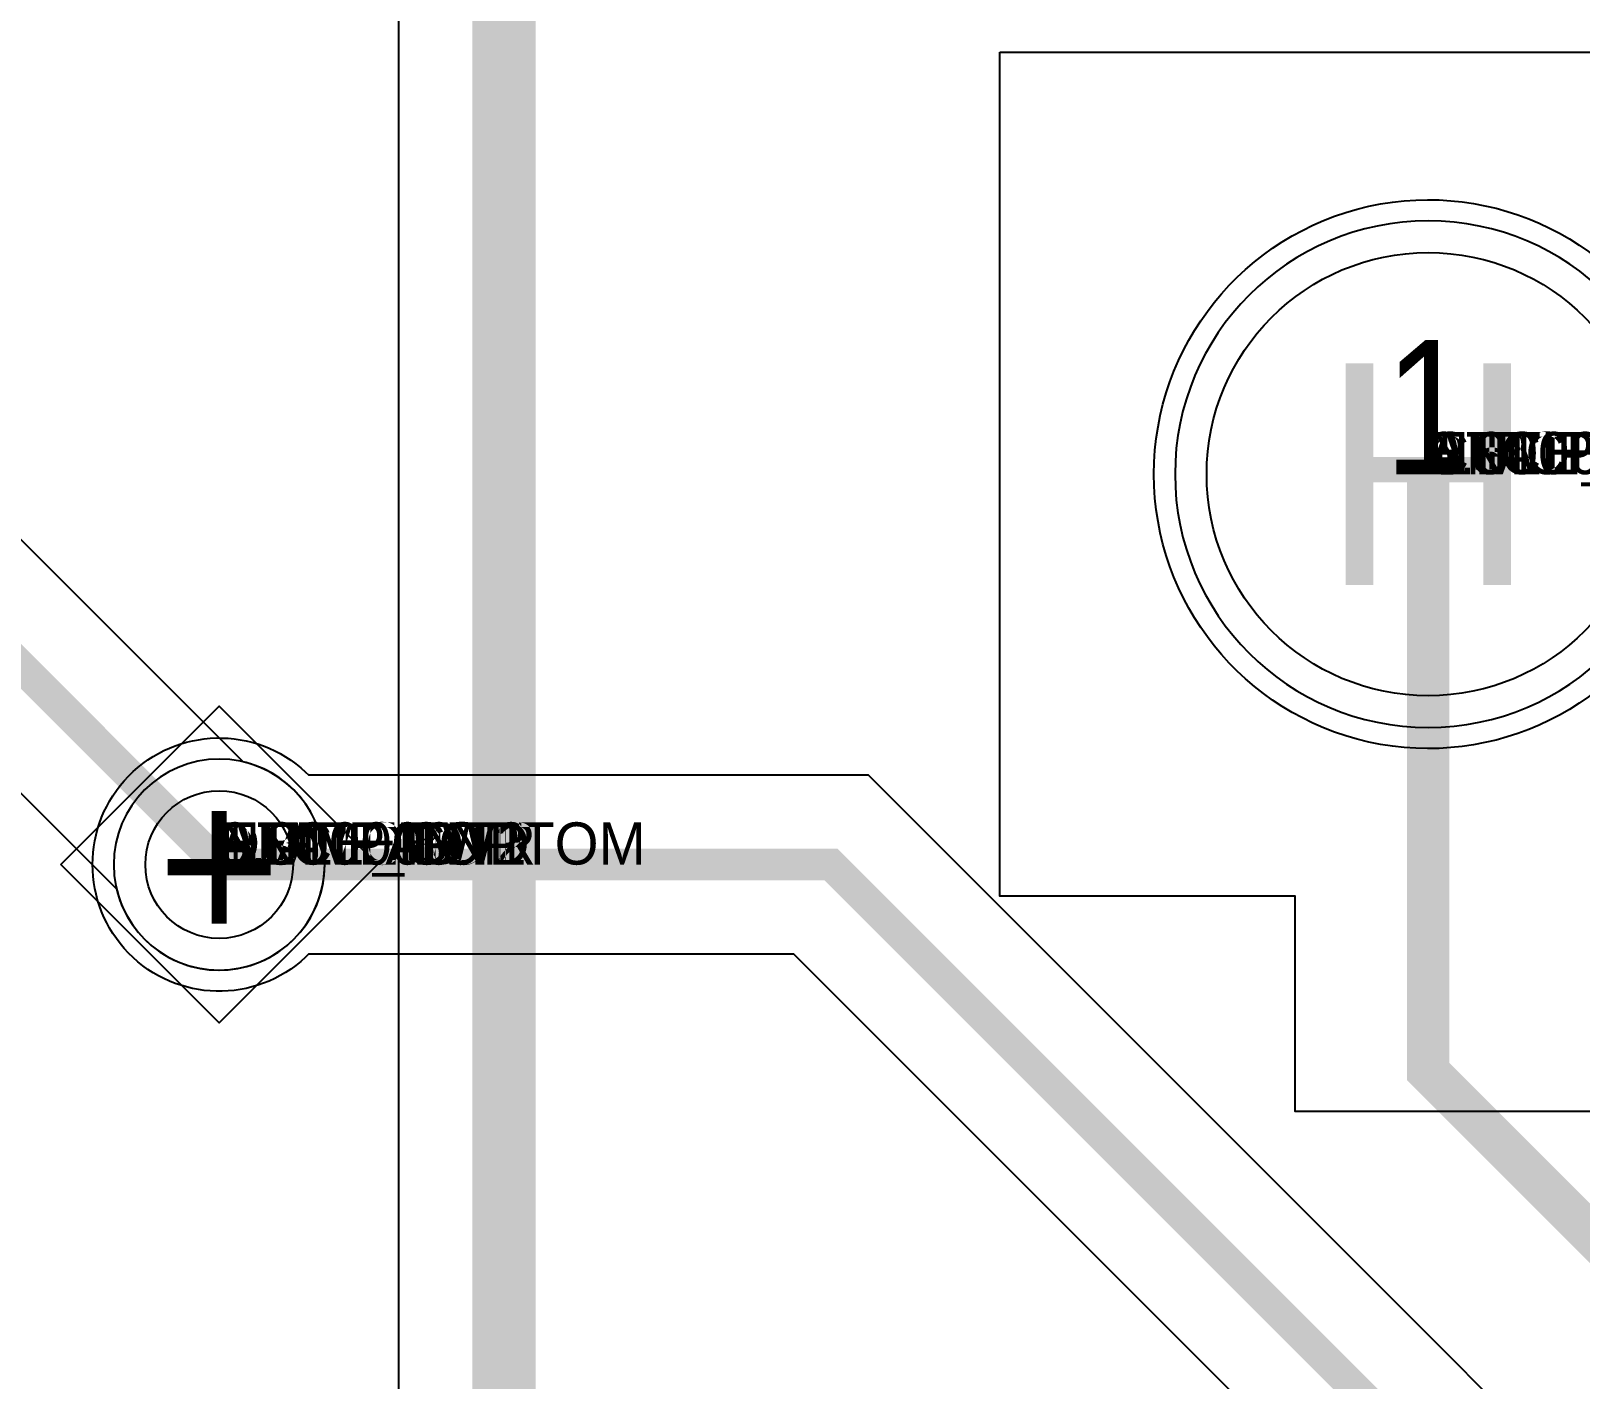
# Model space of a CAD drawing. Extents: x 0 to 323, y 0 to 320.
# Drawn here: x 119.11 to 126.45, y 73.71 to 80.1 of the extents above; entities that cross this region are included whole.
import ezdxf
from ezdxf.enums import TextEntityAlignment as Align

# ---------------------------------------------------------------- set-up
doc = ezdxf.new("R2010")
doc.units = 0
doc.header["$MEASUREMENT"] = 0
doc.layers.get('0').update_dxf_attribs({"linetype": 'CONTINUOUS'})
for name, color, linetype in [('CDN_FIGURES', 7, 'CONTINUOUS'), ('ETCH_BOTTOM', 7, 'CONTINUOUS'), ('ETCH_GND', 3, 'CONTINUOUS'), ('ETCH_INT1', 4, 'CONTINUOUS'), ('ETCH_INT2', 5, 'CONTINUOUS'), ('ETCH_PWR', 6, 'CONTINUOUS'), ('ETCH_TOP', 2, 'CONTINUOUS'), ('MANUFACTURING_NCLEGEND-1-6', 8, 'CONTINUOUS'), ('PACKAGE_GEOMETRY_ASSEMBLY_TOP', 11, 'CONTINUOUS'), ('PACKAGE_GEOMETRY_PIN_NUMBER', 9, 'CONTINUOUS')]:
    doc.layers.add(name, color=color, linetype=linetype)

# ---------------------------------------------------------------- blocks, each defined once
blk = doc.blocks.new('PAD_INFO')
for tag in ['SHAPE_TYPE', 'PAD_HEIGHT', 'PAD_LAYER', 'PAD_TYPE', 'PAD_WIDTH']:
    blk.add_attdef(tag, (0, 0), '', height=0.2)
at = {"flags": 2}
blk.add_attdef('CDN_TYPE', (0, 0), '', height=0.2, dxfattribs=at)
blk = doc.blocks.new('DRILL_INFO')
at = {"flags": 2}
blk.add_attdef('CDN_TYPE', (0, 0), '', height=0.2, dxfattribs=at)
for tag in ['FSHAPE', 'FCHAR', 'DRILL_HEIGHT', 'DIAMETER', 'PLATED', 'DRILL_WIDTH']:
    blk.add_attdef(tag, (0, 0), '', height=0.2)
blk = doc.blocks.new('VIA0700X0300')
at = {"layer": 'ETCH_BOTTOM'}
blk.add_circle((0, 0), 0.35, dxfattribs=at)
at = {"layer": 'ETCH_GND'}
blk.add_circle((0, 0), 0.35, dxfattribs=at)
at = {"layer": 'ETCH_INT1'}
blk.add_circle((0, 0), 0.35, dxfattribs=at)
at = {"layer": 'ETCH_INT2'}
blk.add_circle((0, 0), 0.35, dxfattribs=at)
at = {"layer": 'ETCH_PWR'}
blk.add_circle((0, 0), 0.35, dxfattribs=at)
at = {"layer": 'ETCH_TOP'}
blk.add_circle((0, 0), 0.35, dxfattribs=at)
ref = blk.add_blockref('PAD_INFO', (0, 0))
ref.add_attrib('PAD_LAYER', 'ETCH_TOP', (0, 0), dxfattribs={"height": 0.2})
ref.add_attrib('SHAPE_TYPE', 'NULL', (0, 0), dxfattribs={"height": 0.2})
ref.add_attrib('PAD_TYPE', 'ANTIPAD', (0, 0), dxfattribs={"height": 0.2})
ref.add_attrib('PAD_WIDTH', '0.000000', (0, 0), dxfattribs={"height": 0.2})
ref.add_attrib('PAD_HEIGHT', '0.000000', (0, 0), dxfattribs={"height": 0.2})
ref = blk.add_blockref('PAD_INFO', (0, 0))
ref.add_attrib('PAD_LAYER', 'ETCH_GND', (0, 0), dxfattribs={"height": 0.2})
ref.add_attrib('SHAPE_TYPE', 'NULL', (0, 0), dxfattribs={"height": 0.2})
ref.add_attrib('PAD_TYPE', 'ANTIPAD', (0, 0), dxfattribs={"height": 0.2})
ref.add_attrib('PAD_WIDTH', '0.000000', (0, 0), dxfattribs={"height": 0.2})
ref.add_attrib('PAD_HEIGHT', '0.000000', (0, 0), dxfattribs={"height": 0.2})
ref = blk.add_blockref('PAD_INFO', (0, 0))
ref.add_attrib('PAD_LAYER', 'ETCH_INT1', (0, 0), dxfattribs={"height": 0.2})
ref.add_attrib('SHAPE_TYPE', 'NULL', (0, 0), dxfattribs={"height": 0.2})
ref.add_attrib('PAD_TYPE', 'ANTIPAD', (0, 0), dxfattribs={"height": 0.2})
ref.add_attrib('PAD_WIDTH', '0.000000', (0, 0), dxfattribs={"height": 0.2})
ref.add_attrib('PAD_HEIGHT', '0.000000', (0, 0), dxfattribs={"height": 0.2})
ref = blk.add_blockref('PAD_INFO', (0, 0))
ref.add_attrib('PAD_LAYER', 'ETCH_INT2', (0, 0), dxfattribs={"height": 0.2})
ref.add_attrib('SHAPE_TYPE', 'NULL', (0, 0), dxfattribs={"height": 0.2})
ref.add_attrib('PAD_TYPE', 'ANTIPAD', (0, 0), dxfattribs={"height": 0.2})
ref.add_attrib('PAD_WIDTH', '0.000000', (0, 0), dxfattribs={"height": 0.2})
ref.add_attrib('PAD_HEIGHT', '0.000000', (0, 0), dxfattribs={"height": 0.2})
ref = blk.add_blockref('PAD_INFO', (0, 0))
ref.add_attrib('PAD_LAYER', 'ETCH_PWR', (0, 0), dxfattribs={"height": 0.2})
ref.add_attrib('SHAPE_TYPE', 'NULL', (0, 0), dxfattribs={"height": 0.2})
ref.add_attrib('PAD_TYPE', 'ANTIPAD', (0, 0), dxfattribs={"height": 0.2})
ref.add_attrib('PAD_WIDTH', '0.000000', (0, 0), dxfattribs={"height": 0.2})
ref.add_attrib('PAD_HEIGHT', '0.000000', (0, 0), dxfattribs={"height": 0.2})
ref = blk.add_blockref('PAD_INFO', (0, 0))
ref.add_attrib('PAD_LAYER', 'ETCH_BOTTOM', (0, 0), dxfattribs={"height": 0.2})
ref.add_attrib('SHAPE_TYPE', 'NULL', (0, 0), dxfattribs={"height": 0.2})
ref.add_attrib('PAD_TYPE', 'ANTIPAD', (0, 0), dxfattribs={"height": 0.2})
ref.add_attrib('PAD_WIDTH', '0.000000', (0, 0), dxfattribs={"height": 0.2})
ref.add_attrib('PAD_HEIGHT', '0.000000', (0, 0), dxfattribs={"height": 0.2})
ref = blk.add_blockref('PAD_INFO', (0, 0))
ref.add_attrib('PAD_LAYER', 'ETCH_TOP', (0, 0), dxfattribs={"height": 0.2})
ref.add_attrib('SHAPE_TYPE', 'NULL', (0, 0), dxfattribs={"height": 0.2})
ref.add_attrib('PAD_TYPE', 'THERMAL', (0, 0), dxfattribs={"height": 0.2})
ref.add_attrib('PAD_WIDTH', '0.000000', (0, 0), dxfattribs={"height": 0.2})
ref.add_attrib('PAD_HEIGHT', '0.000000', (0, 0), dxfattribs={"height": 0.2})
ref = blk.add_blockref('PAD_INFO', (0, 0))
ref.add_attrib('PAD_LAYER', 'ETCH_GND', (0, 0), dxfattribs={"height": 0.2})
ref.add_attrib('SHAPE_TYPE', 'NULL', (0, 0), dxfattribs={"height": 0.2})
ref.add_attrib('PAD_TYPE', 'THERMAL', (0, 0), dxfattribs={"height": 0.2})
ref.add_attrib('PAD_WIDTH', '0.000000', (0, 0), dxfattribs={"height": 0.2})
ref.add_attrib('PAD_HEIGHT', '0.000000', (0, 0), dxfattribs={"height": 0.2})
ref = blk.add_blockref('PAD_INFO', (0, 0))
ref.add_attrib('PAD_LAYER', 'ETCH_INT1', (0, 0), dxfattribs={"height": 0.2})
ref.add_attrib('SHAPE_TYPE', 'NULL', (0, 0), dxfattribs={"height": 0.2})
ref.add_attrib('PAD_TYPE', 'THERMAL', (0, 0), dxfattribs={"height": 0.2})
ref.add_attrib('PAD_WIDTH', '0.000000', (0, 0), dxfattribs={"height": 0.2})
ref.add_attrib('PAD_HEIGHT', '0.000000', (0, 0), dxfattribs={"height": 0.2})
ref = blk.add_blockref('PAD_INFO', (0, 0))
ref.add_attrib('PAD_LAYER', 'ETCH_INT2', (0, 0), dxfattribs={"height": 0.2})
ref.add_attrib('SHAPE_TYPE', 'NULL', (0, 0), dxfattribs={"height": 0.2})
ref.add_attrib('PAD_TYPE', 'THERMAL', (0, 0), dxfattribs={"height": 0.2})
ref.add_attrib('PAD_WIDTH', '0.000000', (0, 0), dxfattribs={"height": 0.2})
ref.add_attrib('PAD_HEIGHT', '0.000000', (0, 0), dxfattribs={"height": 0.2})
ref = blk.add_blockref('PAD_INFO', (0, 0))
ref.add_attrib('PAD_LAYER', 'ETCH_PWR', (0, 0), dxfattribs={"height": 0.2})
ref.add_attrib('SHAPE_TYPE', 'NULL', (0, 0), dxfattribs={"height": 0.2})
ref.add_attrib('PAD_TYPE', 'THERMAL', (0, 0), dxfattribs={"height": 0.2})
ref.add_attrib('PAD_WIDTH', '0.000000', (0, 0), dxfattribs={"height": 0.2})
ref.add_attrib('PAD_HEIGHT', '0.000000', (0, 0), dxfattribs={"height": 0.2})
ref = blk.add_blockref('PAD_INFO', (0, 0))
ref.add_attrib('PAD_LAYER', 'ETCH_BOTTOM', (0, 0), dxfattribs={"height": 0.2})
ref.add_attrib('SHAPE_TYPE', 'NULL', (0, 0), dxfattribs={"height": 0.2})
ref.add_attrib('PAD_TYPE', 'THERMAL', (0, 0), dxfattribs={"height": 0.2})
ref.add_attrib('PAD_WIDTH', '0.000000', (0, 0), dxfattribs={"height": 0.2})
ref.add_attrib('PAD_HEIGHT', '0.000000', (0, 0), dxfattribs={"height": 0.2})
ref = blk.add_blockref('PAD_INFO', (0, 0))
ref.add_attrib('PAD_LAYER', 'ETCH_TOP', (0, 0), dxfattribs={"height": 0.2})
ref.add_attrib('SHAPE_TYPE', 'CIRCLE', (0, 0), dxfattribs={"height": 0.2})
ref.add_attrib('PAD_TYPE', 'REGULAR', (0, 0), dxfattribs={"height": 0.2})
ref.add_attrib('PAD_WIDTH', '0.700000', (0, 0), dxfattribs={"height": 0.2})
ref.add_attrib('PAD_HEIGHT', '0.700000', (0, 0), dxfattribs={"height": 0.2})
ref = blk.add_blockref('PAD_INFO', (0, 0))
ref.add_attrib('PAD_LAYER', 'ETCH_GND', (0, 0), dxfattribs={"height": 0.2})
ref.add_attrib('SHAPE_TYPE', 'CIRCLE', (0, 0), dxfattribs={"height": 0.2})
ref.add_attrib('PAD_TYPE', 'REGULAR', (0, 0), dxfattribs={"height": 0.2})
ref.add_attrib('PAD_WIDTH', '0.700000', (0, 0), dxfattribs={"height": 0.2})
ref.add_attrib('PAD_HEIGHT', '0.700000', (0, 0), dxfattribs={"height": 0.2})
ref = blk.add_blockref('PAD_INFO', (0, 0))
ref.add_attrib('PAD_LAYER', 'ETCH_INT1', (0, 0), dxfattribs={"height": 0.2})
ref.add_attrib('SHAPE_TYPE', 'CIRCLE', (0, 0), dxfattribs={"height": 0.2})
ref.add_attrib('PAD_TYPE', 'REGULAR', (0, 0), dxfattribs={"height": 0.2})
ref.add_attrib('PAD_WIDTH', '0.700000', (0, 0), dxfattribs={"height": 0.2})
ref.add_attrib('PAD_HEIGHT', '0.700000', (0, 0), dxfattribs={"height": 0.2})
ref = blk.add_blockref('PAD_INFO', (0, 0))
ref.add_attrib('PAD_LAYER', 'ETCH_INT2', (0, 0), dxfattribs={"height": 0.2})
ref.add_attrib('SHAPE_TYPE', 'CIRCLE', (0, 0), dxfattribs={"height": 0.2})
ref.add_attrib('PAD_TYPE', 'REGULAR', (0, 0), dxfattribs={"height": 0.2})
ref.add_attrib('PAD_WIDTH', '0.700000', (0, 0), dxfattribs={"height": 0.2})
ref.add_attrib('PAD_HEIGHT', '0.700000', (0, 0), dxfattribs={"height": 0.2})
ref = blk.add_blockref('PAD_INFO', (0, 0))
ref.add_attrib('PAD_LAYER', 'ETCH_PWR', (0, 0), dxfattribs={"height": 0.2})
ref.add_attrib('SHAPE_TYPE', 'CIRCLE', (0, 0), dxfattribs={"height": 0.2})
ref.add_attrib('PAD_TYPE', 'REGULAR', (0, 0), dxfattribs={"height": 0.2})
ref.add_attrib('PAD_WIDTH', '0.700000', (0, 0), dxfattribs={"height": 0.2})
ref.add_attrib('PAD_HEIGHT', '0.700000', (0, 0), dxfattribs={"height": 0.2})
ref = blk.add_blockref('PAD_INFO', (0, 0))
ref.add_attrib('PAD_LAYER', 'ETCH_BOTTOM', (0, 0), dxfattribs={"height": 0.2})
ref.add_attrib('SHAPE_TYPE', 'CIRCLE', (0, 0), dxfattribs={"height": 0.2})
ref.add_attrib('PAD_TYPE', 'REGULAR', (0, 0), dxfattribs={"height": 0.2})
ref.add_attrib('PAD_WIDTH', '0.700000', (0, 0), dxfattribs={"height": 0.2})
ref.add_attrib('PAD_HEIGHT', '0.700000', (0, 0), dxfattribs={"height": 0.2})
ref = blk.add_blockref('DRILL_INFO', (0, 0))
ref.add_attrib('DIAMETER', '0.300000', (0, 0), dxfattribs={"height": 0.2})
ref.add_attrib('PLATED', 'PLATED', (0, 0), dxfattribs={"height": 0.2})
ref.add_attrib('FSHAPE', 'DIAMOND', (0, 0), dxfattribs={"height": 0.2})
ref.add_attrib('FCHAR', '+', (0, 0), dxfattribs={"height": 0.2})
ref.add_attrib('DRILL_WIDTH', '1.500000', (0, 0), dxfattribs={"height": 0.2})
ref.add_attrib('DRILL_HEIGHT', '1.500000', (0, 0), dxfattribs={"height": 0.2})
for tag in ['CDN_TYPE', 'PIN']:
    blk.add_attdef(tag, (0, 0), '', height=0.2)
at = {"flags": 2}
for tag in ['PSTKNAME', 'BBV']:
    blk.add_attdef(tag, (0, 0), '', height=0.2, dxfattribs=at)
blk = doc.blocks.new('FIGURE_DIAMOND')
at = {"layer": 'CDN_FIGURES'}
blk.add_lwpolyline([(-0.5, 0), (0, 0.5), (0.5, 0), (0, -0.5)], close=True, dxfattribs=at)
blk = doc.blocks.new('CR2100X1500TH')
at = {"layer": 'ETCH_BOTTOM'}
blk.add_circle((0, 0), 1.05, dxfattribs=at)
at = {"layer": 'ETCH_GND'}
blk.add_circle((0, 0), 1.05, dxfattribs=at)
at = {"layer": 'ETCH_INT1'}
blk.add_circle((0, 0), 1.05, dxfattribs=at)
at = {"layer": 'ETCH_INT2'}
blk.add_circle((0, 0), 1.05, dxfattribs=at)
at = {"layer": 'ETCH_PWR'}
blk.add_circle((0, 0), 1.05, dxfattribs=at)
at = {"layer": 'ETCH_TOP'}
blk.add_circle((0, 0), 1.05, dxfattribs=at)
ref = blk.add_blockref('PAD_INFO', (0, 0))
ref.add_attrib('PAD_LAYER', 'ETCH_TOP', (0, 0), dxfattribs={"height": 0.2})
ref.add_attrib('SHAPE_TYPE', 'NULL', (0, 0), dxfattribs={"height": 0.2})
ref.add_attrib('PAD_TYPE', 'ANTIPAD', (0, 0), dxfattribs={"height": 0.2})
ref.add_attrib('PAD_WIDTH', '0.000000', (0, 0), dxfattribs={"height": 0.2})
ref.add_attrib('PAD_HEIGHT', '0.000000', (0, 0), dxfattribs={"height": 0.2})
ref = blk.add_blockref('PAD_INFO', (0, 0))
ref.add_attrib('PAD_LAYER', 'ETCH_GND', (0, 0), dxfattribs={"height": 0.2})
ref.add_attrib('SHAPE_TYPE', 'NULL', (0, 0), dxfattribs={"height": 0.2})
ref.add_attrib('PAD_TYPE', 'ANTIPAD', (0, 0), dxfattribs={"height": 0.2})
ref.add_attrib('PAD_WIDTH', '0.000000', (0, 0), dxfattribs={"height": 0.2})
ref.add_attrib('PAD_HEIGHT', '0.000000', (0, 0), dxfattribs={"height": 0.2})
ref = blk.add_blockref('PAD_INFO', (0, 0))
ref.add_attrib('PAD_LAYER', 'ETCH_INT1', (0, 0), dxfattribs={"height": 0.2})
ref.add_attrib('SHAPE_TYPE', 'NULL', (0, 0), dxfattribs={"height": 0.2})
ref.add_attrib('PAD_TYPE', 'ANTIPAD', (0, 0), dxfattribs={"height": 0.2})
ref.add_attrib('PAD_WIDTH', '0.000000', (0, 0), dxfattribs={"height": 0.2})
ref.add_attrib('PAD_HEIGHT', '0.000000', (0, 0), dxfattribs={"height": 0.2})
ref = blk.add_blockref('PAD_INFO', (0, 0))
ref.add_attrib('PAD_LAYER', 'ETCH_INT2', (0, 0), dxfattribs={"height": 0.2})
ref.add_attrib('SHAPE_TYPE', 'NULL', (0, 0), dxfattribs={"height": 0.2})
ref.add_attrib('PAD_TYPE', 'ANTIPAD', (0, 0), dxfattribs={"height": 0.2})
ref.add_attrib('PAD_WIDTH', '0.000000', (0, 0), dxfattribs={"height": 0.2})
ref.add_attrib('PAD_HEIGHT', '0.000000', (0, 0), dxfattribs={"height": 0.2})
ref = blk.add_blockref('PAD_INFO', (0, 0))
ref.add_attrib('PAD_LAYER', 'ETCH_PWR', (0, 0), dxfattribs={"height": 0.2})
ref.add_attrib('SHAPE_TYPE', 'NULL', (0, 0), dxfattribs={"height": 0.2})
ref.add_attrib('PAD_TYPE', 'ANTIPAD', (0, 0), dxfattribs={"height": 0.2})
ref.add_attrib('PAD_WIDTH', '0.000000', (0, 0), dxfattribs={"height": 0.2})
ref.add_attrib('PAD_HEIGHT', '0.000000', (0, 0), dxfattribs={"height": 0.2})
ref = blk.add_blockref('PAD_INFO', (0, 0))
ref.add_attrib('PAD_LAYER', 'ETCH_BOTTOM', (0, 0), dxfattribs={"height": 0.2})
ref.add_attrib('SHAPE_TYPE', 'NULL', (0, 0), dxfattribs={"height": 0.2})
ref.add_attrib('PAD_TYPE', 'ANTIPAD', (0, 0), dxfattribs={"height": 0.2})
ref.add_attrib('PAD_WIDTH', '0.000000', (0, 0), dxfattribs={"height": 0.2})
ref.add_attrib('PAD_HEIGHT', '0.000000', (0, 0), dxfattribs={"height": 0.2})
ref = blk.add_blockref('PAD_INFO', (0, 0))
ref.add_attrib('PAD_LAYER', 'ETCH_TOP', (0, 0), dxfattribs={"height": 0.2})
ref.add_attrib('SHAPE_TYPE', 'NULL', (0, 0), dxfattribs={"height": 0.2})
ref.add_attrib('PAD_TYPE', 'THERMAL', (0, 0), dxfattribs={"height": 0.2})
ref.add_attrib('PAD_WIDTH', '0.000000', (0, 0), dxfattribs={"height": 0.2})
ref.add_attrib('PAD_HEIGHT', '0.000000', (0, 0), dxfattribs={"height": 0.2})
ref = blk.add_blockref('PAD_INFO', (0, 0))
ref.add_attrib('PAD_LAYER', 'ETCH_GND', (0, 0), dxfattribs={"height": 0.2})
ref.add_attrib('SHAPE_TYPE', 'NULL', (0, 0), dxfattribs={"height": 0.2})
ref.add_attrib('PAD_TYPE', 'THERMAL', (0, 0), dxfattribs={"height": 0.2})
ref.add_attrib('PAD_WIDTH', '0.000000', (0, 0), dxfattribs={"height": 0.2})
ref.add_attrib('PAD_HEIGHT', '0.000000', (0, 0), dxfattribs={"height": 0.2})
ref = blk.add_blockref('PAD_INFO', (0, 0))
ref.add_attrib('PAD_LAYER', 'ETCH_INT1', (0, 0), dxfattribs={"height": 0.2})
ref.add_attrib('SHAPE_TYPE', 'NULL', (0, 0), dxfattribs={"height": 0.2})
ref.add_attrib('PAD_TYPE', 'THERMAL', (0, 0), dxfattribs={"height": 0.2})
ref.add_attrib('PAD_WIDTH', '0.000000', (0, 0), dxfattribs={"height": 0.2})
ref.add_attrib('PAD_HEIGHT', '0.000000', (0, 0), dxfattribs={"height": 0.2})
ref = blk.add_blockref('PAD_INFO', (0, 0))
ref.add_attrib('PAD_LAYER', 'ETCH_INT2', (0, 0), dxfattribs={"height": 0.2})
ref.add_attrib('SHAPE_TYPE', 'NULL', (0, 0), dxfattribs={"height": 0.2})
ref.add_attrib('PAD_TYPE', 'THERMAL', (0, 0), dxfattribs={"height": 0.2})
ref.add_attrib('PAD_WIDTH', '0.000000', (0, 0), dxfattribs={"height": 0.2})
ref.add_attrib('PAD_HEIGHT', '0.000000', (0, 0), dxfattribs={"height": 0.2})
ref = blk.add_blockref('PAD_INFO', (0, 0))
ref.add_attrib('PAD_LAYER', 'ETCH_PWR', (0, 0), dxfattribs={"height": 0.2})
ref.add_attrib('SHAPE_TYPE', 'NULL', (0, 0), dxfattribs={"height": 0.2})
ref.add_attrib('PAD_TYPE', 'THERMAL', (0, 0), dxfattribs={"height": 0.2})
ref.add_attrib('PAD_WIDTH', '0.000000', (0, 0), dxfattribs={"height": 0.2})
ref.add_attrib('PAD_HEIGHT', '0.000000', (0, 0), dxfattribs={"height": 0.2})
ref = blk.add_blockref('PAD_INFO', (0, 0))
ref.add_attrib('PAD_LAYER', 'ETCH_BOTTOM', (0, 0), dxfattribs={"height": 0.2})
ref.add_attrib('SHAPE_TYPE', 'NULL', (0, 0), dxfattribs={"height": 0.2})
ref.add_attrib('PAD_TYPE', 'THERMAL', (0, 0), dxfattribs={"height": 0.2})
ref.add_attrib('PAD_WIDTH', '0.000000', (0, 0), dxfattribs={"height": 0.2})
ref.add_attrib('PAD_HEIGHT', '0.000000', (0, 0), dxfattribs={"height": 0.2})
ref = blk.add_blockref('PAD_INFO', (0, 0))
ref.add_attrib('PAD_LAYER', 'ETCH_TOP', (0, 0), dxfattribs={"height": 0.2})
ref.add_attrib('SHAPE_TYPE', 'CIRCLE', (0, 0), dxfattribs={"height": 0.2})
ref.add_attrib('PAD_TYPE', 'REGULAR', (0, 0), dxfattribs={"height": 0.2})
ref.add_attrib('PAD_WIDTH', '2.100000', (0, 0), dxfattribs={"height": 0.2})
ref.add_attrib('PAD_HEIGHT', '2.100000', (0, 0), dxfattribs={"height": 0.2})
ref = blk.add_blockref('PAD_INFO', (0, 0))
ref.add_attrib('PAD_LAYER', 'ETCH_GND', (0, 0), dxfattribs={"height": 0.2})
ref.add_attrib('SHAPE_TYPE', 'CIRCLE', (0, 0), dxfattribs={"height": 0.2})
ref.add_attrib('PAD_TYPE', 'REGULAR', (0, 0), dxfattribs={"height": 0.2})
ref.add_attrib('PAD_WIDTH', '2.100000', (0, 0), dxfattribs={"height": 0.2})
ref.add_attrib('PAD_HEIGHT', '2.100000', (0, 0), dxfattribs={"height": 0.2})
ref = blk.add_blockref('PAD_INFO', (0, 0))
ref.add_attrib('PAD_LAYER', 'ETCH_INT1', (0, 0), dxfattribs={"height": 0.2})
ref.add_attrib('SHAPE_TYPE', 'CIRCLE', (0, 0), dxfattribs={"height": 0.2})
ref.add_attrib('PAD_TYPE', 'REGULAR', (0, 0), dxfattribs={"height": 0.2})
ref.add_attrib('PAD_WIDTH', '2.100000', (0, 0), dxfattribs={"height": 0.2})
ref.add_attrib('PAD_HEIGHT', '2.100000', (0, 0), dxfattribs={"height": 0.2})
ref = blk.add_blockref('PAD_INFO', (0, 0))
ref.add_attrib('PAD_LAYER', 'ETCH_INT2', (0, 0), dxfattribs={"height": 0.2})
ref.add_attrib('SHAPE_TYPE', 'CIRCLE', (0, 0), dxfattribs={"height": 0.2})
ref.add_attrib('PAD_TYPE', 'REGULAR', (0, 0), dxfattribs={"height": 0.2})
ref.add_attrib('PAD_WIDTH', '2.100000', (0, 0), dxfattribs={"height": 0.2})
ref.add_attrib('PAD_HEIGHT', '2.100000', (0, 0), dxfattribs={"height": 0.2})
ref = blk.add_blockref('PAD_INFO', (0, 0))
ref.add_attrib('PAD_LAYER', 'ETCH_PWR', (0, 0), dxfattribs={"height": 0.2})
ref.add_attrib('SHAPE_TYPE', 'CIRCLE', (0, 0), dxfattribs={"height": 0.2})
ref.add_attrib('PAD_TYPE', 'REGULAR', (0, 0), dxfattribs={"height": 0.2})
ref.add_attrib('PAD_WIDTH', '2.100000', (0, 0), dxfattribs={"height": 0.2})
ref.add_attrib('PAD_HEIGHT', '2.100000', (0, 0), dxfattribs={"height": 0.2})
ref = blk.add_blockref('PAD_INFO', (0, 0))
ref.add_attrib('PAD_LAYER', 'ETCH_BOTTOM', (0, 0), dxfattribs={"height": 0.2})
ref.add_attrib('SHAPE_TYPE', 'CIRCLE', (0, 0), dxfattribs={"height": 0.2})
ref.add_attrib('PAD_TYPE', 'REGULAR', (0, 0), dxfattribs={"height": 0.2})
ref.add_attrib('PAD_WIDTH', '2.100000', (0, 0), dxfattribs={"height": 0.2})
ref.add_attrib('PAD_HEIGHT', '2.100000', (0, 0), dxfattribs={"height": 0.2})
ref = blk.add_blockref('DRILL_INFO', (0, 0))
ref.add_attrib('DIAMETER', '1.500000', (0, 0), dxfattribs={"height": 0.2})
ref.add_attrib('PLATED', 'PLATED', (0, 0), dxfattribs={"height": 0.2})
ref.add_attrib('FSHAPE', 'CIRCLE', (0, 0), dxfattribs={"height": 0.2})
ref.add_attrib('FCHAR', 'H', (0, 0), dxfattribs={"height": 0.2})
ref.add_attrib('DRILL_WIDTH', '2.100000', (0, 0), dxfattribs={"height": 0.2})
ref.add_attrib('DRILL_HEIGHT', '2.100000', (0, 0), dxfattribs={"height": 0.2})
for tag in ['CDN_TYPE', 'PIN']:
    blk.add_attdef(tag, (0, 0), '', height=0.2)
at = {"flags": 2}
for tag in ['PSTKNAME', 'BBV']:
    blk.add_attdef(tag, (0, 0), '', height=0.2, dxfattribs=at)
blk = doc.blocks.new('F535')
at = {"layer": 'PACKAGE_GEOMETRY_ASSEMBLY_TOP'}
blk.add_lwpolyline([(-3.3, 2), (3.3, 2), (3.3, -2), (1.9, -2), (1.9, -3.02), (-1.9, -3.02), (-1.9, -2), (-3.3, -2)], close=True, dxfattribs=at)
at = {"layer": 'ETCH_TOP'}
ref = blk.add_blockref('CR2100X1500TH', (-1.27, 0), dxfattribs=at)
ref.add_attrib('CDN_TYPE', 'PIN', (0, 0), dxfattribs={"height": 0.2})
ref.add_attrib('PIN', '1', (0, 0), dxfattribs={"height": 0.2})
at = {"flags": 2}
for tag in ['SYMBOL_TYPE', 'CDN_TYPE', 'REFDES']:
    blk.add_attdef(tag, (0, 0), '', height=0.2, dxfattribs=at)
blk = doc.blocks.new('FIGURE_CIRCLE')
at = {"layer": 'CDN_FIGURES'}
blk.add_circle((0, 0), 0.5, dxfattribs=at)

msp = doc.modelspace()

# ---------------------------------------------------------------- linework, layer by layer
at = {"layer": 'ETCH_BOTTOM'}
for points in [[(126.9081, 77.4502, -4.507415), (126.9081, 78.5498, 0.636779), (127.0919, 78.5498, -4.507415), (127.0919, 77.4502, 0.636779), (126.9081, 77.4502)], [(128.7707, 70.8997, -2.301111), (128.1503, 70.2793), (128.1496, 70.2992), (122.7239, 75.7249), (120.424, 75.7249), (120.4094, 75.7113, -2.301014), (120.4094, 76.5887), (120.424, 76.5751), (123.0761, 76.5751), (128.7508, 70.9004)]]:
    msp.add_lwpolyline(points, format="xyb", close=True, dxfattribs=at)
msp.add_lwpolyline([(120, 76.15, 0.15, 0.15, 0), (122.9, 76.15, 0.15, 0.15, 0), (128.75, 70.3, 0.15, 0.15, 0)], format="xyseb", dxfattribs=at)
at = {"layer": 'ETCH_GND'}
for points in [[(126.9301, 78, 1), (124.5299, 78, 1)], [(120.5001, 76.15, 1), (119.4999, 76.15, 1)]]:
    msp.add_lwpolyline(points, format="xyb", close=True, dxfattribs=at)
at = {"layer": 'ETCH_INT1'}
for points in [[(126.9301, 78, 1), (124.5299, 78, 1)], [(120.5001, 76.15, 1), (119.4999, 76.15, 1)]]:
    msp.add_lwpolyline(points, format="xyb", close=True, dxfattribs=at)
at = {"layer": 'ETCH_INT2'}
for points in [[(126.9081, 77.4502, -4.507415), (126.9081, 78.5498, 0.636779), (127.0919, 78.5498, -4.507415), (127.0919, 77.4502, 0.636779), (126.9081, 77.4502)], [(120.5001, 76.15, 1), (119.4999, 76.15, 1)]]:
    msp.add_lwpolyline(points, format="xyb", close=True, dxfattribs=at)
at = {"layer": 'ETCH_PWR'}
for points in [[(126.9301, 78, 1), (124.5299, 78, 1)], [(120.5001, 76.15, 1), (119.4999, 76.15, 1)]]:
    msp.add_lwpolyline(points, format="xyb", close=True, dxfattribs=at)
at = {"layer": 'ETCH_TOP'}
msp.add_lwpolyline([(111.5999, 87.5699), (114.8001, 87.5699), (114.8001, 87.6999), (118.7501, 87.6999), (118.7501, 88.5999), (119.1749, 88.5999), (119.1749, 85.8499), (119.9499, 85.8499), (119.9499, 81.7499), (120.8499, 81.7499), (120.8499, 73.5071)], dxfattribs=at)
for points, format in [([(116.4, 67.3, 0.3, 0.3, 0), (116.4, 68.35, 0.3, 0.3, 0), (121.35, 73.3, 0.3, 0.3, 0), (121.35, 82.9, 0.3, 0.3, 0)], "xyseb"), ([(115.8501, 72.8501), (115.8501, 74.5999), (117.4501, 74.5999), (117.4501, 77.8539, -0.668179), (117.6232, 77.9256), (119.5129, 76.0359), (119.5164, 76.0227, 1.740893), (120.1273, 76.6336), (120.1141, 76.6371), (117.2011, 79.5501), (110.1314, 79.5501, -0.668179)], "xyb"), ([(120, 76.15, 0.15, 0.15, 0), (117.025, 79.125, 0.15, 0.15, 0), (109.575, 79.125, 0.15, 0.15, 0), (107.95, 77.5, 0.15, 0.15, 0), (102.25, 77.5, 0.15, 0.15, 0)], "xyseb"), ([(125.73, 78, 0.2, 0.2, 0), (125.73, 75.17, 0.2, 0.2, 0), (127.3, 73.6, 0.2, 0.2, 0), (127.3, 72.4, 0.2, 0.2, 0)], "xyseb")]:
    msp.add_lwpolyline(points, format=format, dxfattribs=at)

# ---------------------------------------------------------------- block references
msp.add_blockref('F535', (127, 78))
msp.add_blockref('VIA0700X0300', (120, 76.15), dxfattribs=at)
at = {"layer": 'MANUFACTURING_NCLEGEND-1-6'}
for name, p, xscale, yscale in [('FIGURE_CIRCLE', (125.73, 78), 2.1, 2.1), ('FIGURE_DIAMOND', (120, 76.15), 1.5, 1.5)]:
    msp.add_blockref(name, p, dxfattribs=dict(at, xscale=xscale, yscale=yscale))

# ---------------------------------------------------------------- texts
for s, height, p in [('H', 1.05, (125.73, 78)), ('+', 0.75, (120, 76.15))]:
    msp.add_text(s, height=height, dxfattribs=at).set_placement(p, align=Align.MIDDLE_CENTER)
at = {"layer": 'PACKAGE_GEOMETRY_PIN_NUMBER', "width": 0.87874}
msp.add_text('1', height=0.635, dxfattribs=at).set_placement((125.73, 78), align=Align.CENTER)

doc.saveas('drawing.dxf')
